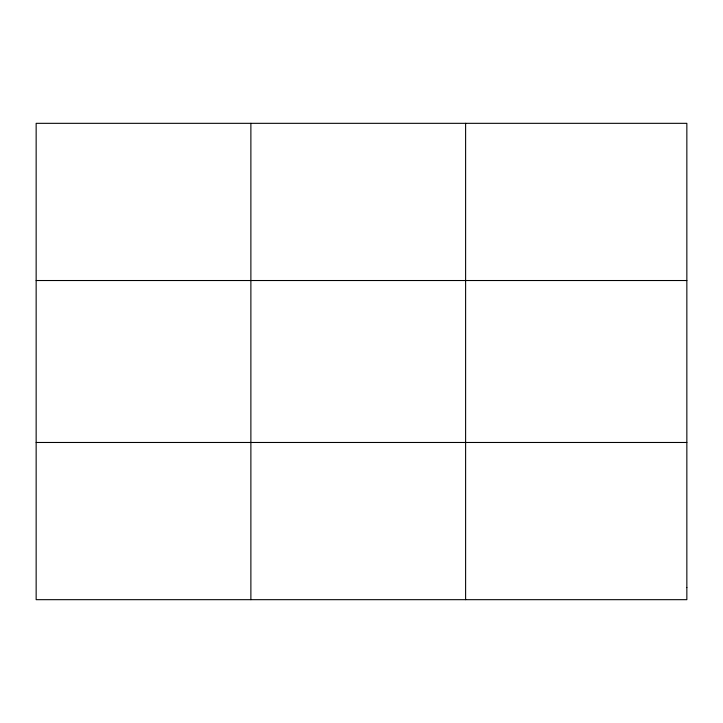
<?xml version="1.0" encoding="UTF-8"?>
<svg xmlns="http://www.w3.org/2000/svg" width="723" height="723" viewBox="0 0 723 723"><rect width="100%" height="100%" fill="white"/><g stroke="black" fill="none" stroke-linecap="round" stroke-linejoin="round"><path stroke-width="1.08" d="M250.881 599.674L250.881 123.326M465.612 599.674L465.612 123.326M36.15 280.524L686.85 280.524M36.15 442.476L686.85 442.476M686.85 587.582L686.85 599.674L36.15 599.674L36.15 123.326L686.85 123.326L686.85 587.582"/></g></svg>
